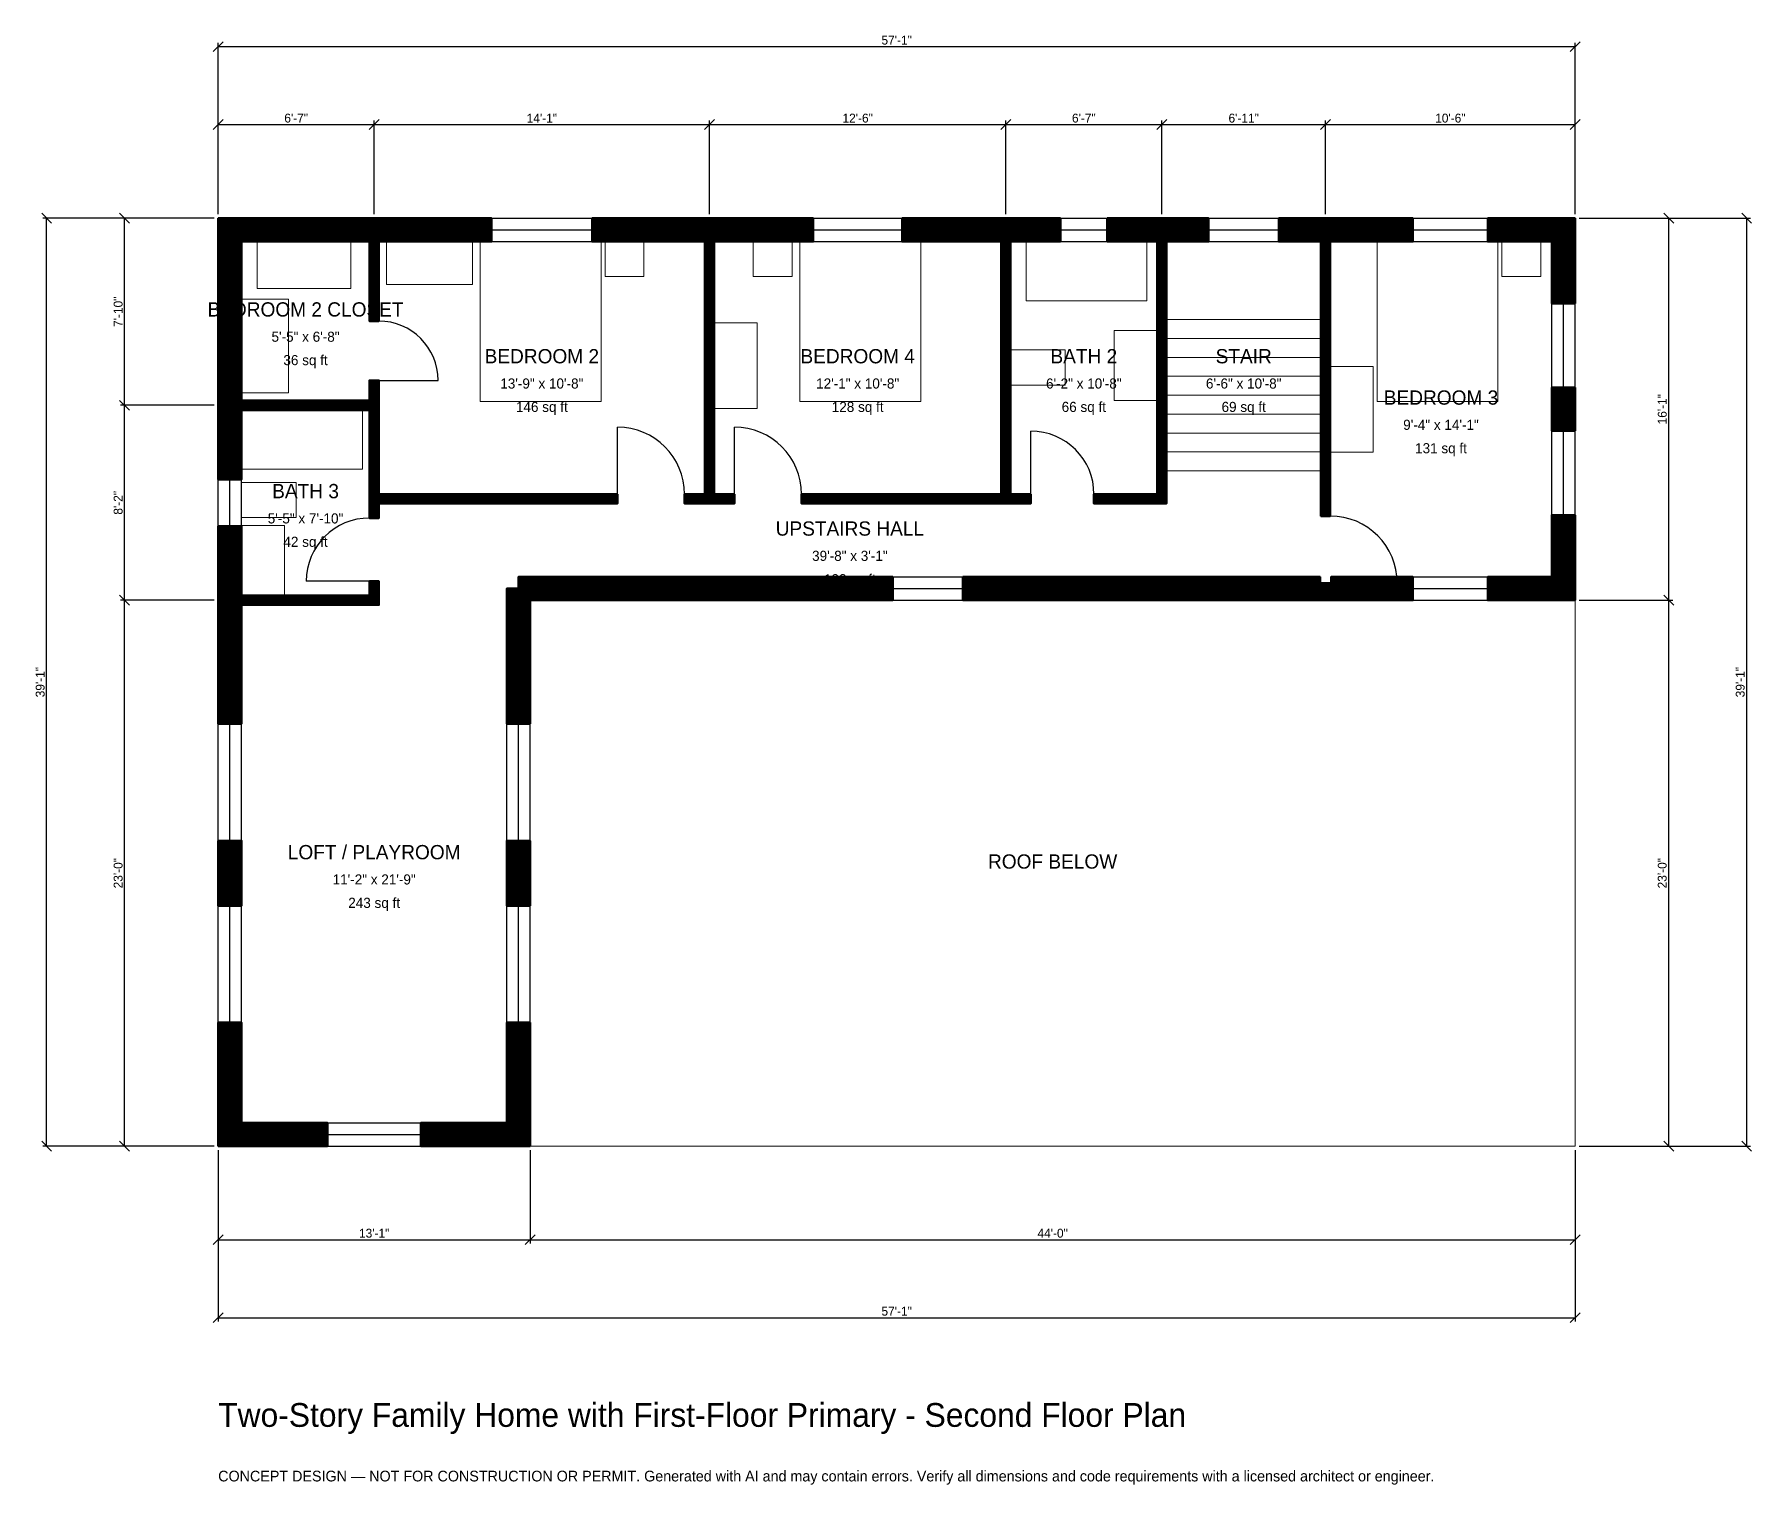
# Model space of a CAD drawing. Header units: inches. Extents: x -93 to 774, y -171 to 561.
import ezdxf
from ezdxf.enums import TextEntityAlignment as Align

# ---------------------------------------------------------------- set-up
doc = ezdxf.new("R2010")
doc.units = ezdxf.units.IN
doc.header["$MEASUREMENT"] = 0
doc.linetypes.add('DASHED', pattern=[0.6, 0.5, -0.1])
for name, color, linetype, lineweight in [('A-ANNO-DIMS', 1, 'Continuous', 13), ('A-ANNO-TEXT', 7, 'Continuous', 18), ('A-AREA-IDEN', 7, 'Continuous', 18), ('A-DOOR', 2, 'Continuous', 25), ('A-FLOR-FIXT', 9, 'Continuous', 13), ('A-FLOR-STRS', 3, 'Continuous', 18), ('A-FURN', 9, 'Continuous', 13), ('A-GLAZ', 4, 'Continuous', 25), ('A-SITE-PAVE', 8, 'Continuous', 13), ('A-WALL', 7, 'Continuous', 50), ('A-WALL-PATT', 8, 'Continuous', 13)]:
    doc.layers.add(name, color=color, linetype=linetype, lineweight=lineweight)
doc.dimstyles.new('PLAN', dxfattribs={"dimtxt": 4.5, "dimasz": 3, "dimexe": 2, "dimexo": 2, "dimgap": 1, "dimtad": 1, "dimdec": 0, "dimlunit": 4, "dimtsz": 2.5, "dimcen": 2.5, "dimclrd": 1, "dimclre": 1, "dimazin": 3, "dimtfac": 1, "dimtmove": 0, "dimatfit": 3})

msp = doc.modelspace()

# ---------------------------------------------------------------- hatches: boundary and pattern name
at = {"layer": 'A-WALL-PATT'}
h = msp.add_hatch(dxfattribs=at)
h.set_pattern_fill('ANSI31', color=8, scale=0.8)
h.paths.add_polyline_path([(102.3622, 0), (102.3622, 11.811), (145.6693, 11.811), (145.6693, 62.336), (157.4803, 62.336), (157.4803, 11.811), (157.4804, 11.811), (157.4804, 0), (157.4803, 0), (157.4803, 0), (157.4803, 0), (145.6693, 0), (145.6693, 0), (102.3622, 0)])
h.paths.add_polyline_path([(11.811, 0), (11.811, 0), (0, 0), (0, 0), (0, 0), (0, 11.811), (0, 11.811), (0, 62.336), (11.811, 62.336), (11.811, 11.811), (55.1181, 11.811), (55.1181, 0), (11.811, 0)])
h.paths.add_polyline_path([(0, 154.1995), (11.811, 154.1995), (11.811, 121.3911), (0, 121.3911), (0, 154.1995)])
h.paths.add_polyline_path([(0, 269.685), (0, 273.2283), (0, 273.2283), (0, 277.9528), (0, 277.9528), (0, 281.4961), (0, 312.9921), (11.811, 312.9921), (11.811, 281.4961), (11.811, 277.9528), (76.378, 277.9528), (76.378, 285.2362), (81.1024, 285.2362), (81.1024, 277.9528), (81.1024, 273.2283), (76.378, 273.2283), (11.811, 273.2283), (11.811, 269.685), (11.811, 213.2546), (0, 213.2546), (0, 269.685)])
h.paths.add_polyline_path([(0, 368.1102), (0, 371.6535), (0, 371.6535), (0, 376.378), (0, 376.378), (0, 379.9213), (0, 456.6929), (0, 456.6929), (0, 468.5039), (0, 468.5039), (0, 468.504), (11.811, 468.504), (11.811, 468.5039), (72.8346, 468.5039), (76.378, 468.5039), (76.378, 468.504), (81.1024, 468.504), (81.1024, 468.5039), (84.6457, 468.5039), (137.9921, 468.5039), (137.9921, 456.6929), (84.6457, 456.6929), (81.1024, 456.6929), (81.1024, 416.5354), (76.378, 416.5354), (76.378, 456.6929), (72.8346, 456.6929), (11.811, 456.6929), (11.811, 379.9213), (11.811, 376.378), (76.378, 376.378), (76.378, 386.6142), (81.1024, 386.6142), (81.1024, 376.378), (81.1024, 371.6535), (81.1024, 329.1339), (201.5748, 329.1339), (201.5748, 324.4094), (81.1024, 324.4094), (81.1024, 317.126), (76.378, 317.126), (76.378, 324.4094), (76.378, 329.1339), (76.378, 371.6535), (11.811, 371.6535), (11.811, 368.1102), (11.811, 336.6142), (0, 336.6142), (0, 368.1102)])
h.paths.add_polyline_path([(242.126, 468.5039), (245.6693, 468.5039), (245.6693, 468.504), (250.3937, 468.504), (250.3937, 468.5039), (253.937, 468.5039), (300.3937, 468.5039), (300.3937, 456.6929), (253.937, 456.6929), (250.3937, 456.6929), (250.3937, 329.1339), (260.6299, 329.1339), (260.6299, 324.4094), (250.3937, 324.4094), (245.6693, 324.4094), (235.4331, 324.4094), (235.4331, 329.1339), (245.6693, 329.1339), (245.6693, 456.6929), (242.126, 456.6929), (188.7795, 456.6929), (188.7795, 468.5039), (242.126, 468.5039)])
h.paths.add_polyline_path([(391.7323, 468.5039), (395.2756, 468.5039), (395.2756, 468.504), (400, 468.504), (400, 468.5039), (403.5433, 468.5039), (425.1968, 468.5039), (425.1968, 456.6929), (403.5433, 456.6929), (400, 456.6929), (400, 329.1339), (410.2362, 329.1339), (410.2362, 324.4094), (400, 324.4094), (395.2756, 324.4094), (294.4882, 324.4094), (294.4882, 329.1339), (395.2756, 329.1339), (395.2756, 456.6929), (391.7323, 456.6929), (345.2756, 456.6929), (345.2756, 468.5039), (391.7323, 468.5039)])
h.paths.add_polyline_path([(470.4724, 468.5039), (474.0157, 468.5039), (474.0157, 468.504), (478.7402, 468.504), (478.7402, 468.5039), (482.2835, 468.5039), (500, 468.5039), (500, 456.6929), (482.2835, 456.6929), (478.7402, 456.6929), (478.7402, 329.1339), (478.7402, 324.4094), (474.0157, 324.4094), (442.126, 324.4094), (442.126, 329.1339), (474.0157, 329.1339), (474.0157, 456.6929), (470.4724, 456.6929), (448.8189, 456.6929), (448.8189, 468.5039), (470.4724, 468.5039)])
h.paths.add_polyline_path([(553.1496, 468.5039), (556.6929, 468.5039), (556.6929, 468.504), (561.4173, 468.504), (561.4173, 468.5039), (564.9606, 468.5039), (603.1496, 468.5039), (603.1496, 456.6929), (564.9606, 456.6929), (561.4173, 456.6929), (561.4173, 329.1339), (561.4173, 324.4094), (561.4173, 318.1102), (556.6929, 318.1102), (556.6929, 324.4094), (556.6929, 329.1339), (556.6929, 456.6929), (553.1496, 456.6929), (535.4331, 456.6929), (535.4331, 468.5039), (553.1496, 468.5039)])
h.paths.add_polyline_path([(673.2283, 468.5039), (673.2283, 468.504), (685.0394, 468.504), (685.0394, 468.5039), (685.0394, 468.5039), (685.0394, 456.6929), (685.0394, 456.6929), (685.0394, 425.4593), (673.2283, 425.4593), (673.2283, 456.6929), (640.9449, 456.6929), (640.9449, 468.5039), (673.2283, 468.5039)])
h.paths.add_polyline_path([(685.0394, 361.1549), (673.2283, 361.1549), (673.2283, 382.9396), (685.0394, 382.9396), (685.0394, 361.1549)])
h.paths.add_polyline_path([(685.0394, 287.4016), (685.0394, 287.4016), (685.0394, 275.5906), (685.0394, 275.5906), (685.0394, 275.5905), (673.2283, 275.5905), (673.2283, 275.5906), (640.9449, 275.5906), (640.9449, 287.4016), (673.2283, 287.4016), (673.2283, 318.6352), (685.0394, 318.6352), (685.0394, 287.4016)])
h.paths.add_polyline_path([(564.9606, 275.5906), (561.4173, 275.5906), (561.4173, 275.5905), (556.6929, 275.5905), (556.6929, 275.5906), (553.1496, 275.5906), (375.9843, 275.5906), (375.9843, 287.4016), (553.1496, 287.4016), (556.2992, 287.4016), (556.2992, 284.252), (561.811, 284.252), (561.811, 287.4016), (564.9606, 287.4016), (603.1496, 287.4016), (603.1496, 275.5906), (564.9606, 275.5906)])
h.paths.add_polyline_path([(157.4803, 275.5906), (157.4803, 213.2546), (145.6693, 213.2546), (145.6693, 281.4961), (151.5748, 281.4961), (151.5748, 287.4016), (340.5512, 287.4016), (340.5512, 275.5906), (157.4803, 275.5906)])
h.paths.add_polyline_path([(157.4803, 121.3911), (145.6693, 121.3911), (145.6693, 154.1995), (157.4803, 154.1995), (157.4803, 121.3911)])

# ---------------------------------------------------------------- linework, layer by layer
at = {"layer": 'A-DOOR'}
for p, q in [((81.1024, 386.6142), (111.0236, 386.6142)), ((201.5748, 329.1339), (201.5748, 362.9921)), ((260.6299, 329.1339), (260.6299, 362.9921)), ((410.2362, 329.1339), (410.2362, 361.0236)), ((76.378, 285.2362), (44.4882, 285.2362)), ((561.4173, 284.252), (595.2756, 284.252))]:
    msp.add_line(p, q, dxfattribs=at)
for centre, radius, start, end in [((81.1024, 386.6142), 29.9213, 0, 90), ((201.5748, 329.1339), 33.8583, 0, 90), ((260.6299, 329.1339), 33.8583, 0, 90), ((410.2362, 329.1339), 31.8898, 0, 90), ((76.378, 285.2362), 31.8898, 90, 180), ((561.4173, 284.252), 33.8583, 0, 90)]:
    msp.add_arc(centre, radius, start, end, dxfattribs=at)
at = {"layer": 'A-FLOR-FIXT'}
for points in [[(407.874, 426.7717), (468.8976, 426.7717), (468.8976, 456.6929), (407.874, 456.6929)], [(452.3622, 376.378), (474.0157, 376.378), (474.0157, 411.811), (452.3622, 411.811)], [(400, 384.252), (427.5591, 384.252), (427.5591, 401.9685), (400, 401.9685)], [(11.811, 341.7323), (72.8346, 341.7323), (72.8346, 371.6535), (11.811, 371.6535)], [(11.811, 317.3228), (39.3701, 317.3228), (39.3701, 335.0394), (11.811, 335.0394)], [(11.811, 277.9528), (33.4646, 277.9528), (33.4646, 313.3858), (11.811, 313.3858)]]:
    msp.add_lwpolyline(points, close=True, dxfattribs=at)
at = {"layer": 'A-FLOR-STRS'}
for p, q in [((478.7402, 417.3228), (556.6929, 417.3228)), ((478.7402, 407.7756), (556.6929, 407.7756)), ((478.7402, 398.2283), (556.6929, 398.2283)), ((478.7402, 388.6811), (556.6929, 388.6811)), ((478.7402, 379.1339), (556.6929, 379.1339)), ((478.7402, 369.5866), (556.6929, 369.5866)), ((478.7402, 360.0394), (556.6929, 360.0394)), ((478.7402, 350.4921), (556.6929, 350.4921)), ((478.7402, 340.9449), (556.6929, 340.9449))]:
    msp.add_line(p, q, dxfattribs=at)
at = {"layer": 'A-FURN'}
for points in [[(19.685, 433.0709), (66.9291, 433.0709), (66.9291, 456.6929), (19.685, 456.6929)], [(85.0394, 435.0394), (128.3465, 435.0394), (128.3465, 456.6929), (85.0394, 456.6929)], [(132.2835, 375.9843), (193.3071, 375.9843), (193.3071, 456.6929), (132.2835, 456.6929)], [(195.2756, 438.9764), (214.9606, 438.9764), (214.9606, 456.6929), (195.2756, 456.6929)], [(270.0787, 438.9764), (289.7638, 438.9764), (289.7638, 456.6929), (270.0787, 456.6929)], [(293.7008, 375.9843), (354.7244, 375.9843), (354.7244, 456.6929), (293.7008, 456.6929)], [(585.0394, 375.9843), (646.063, 375.9843), (646.063, 456.6929), (585.0394, 456.6929)], [(648.0315, 438.9764), (667.7165, 438.9764), (667.7165, 456.6929), (648.0315, 456.6929)], [(11.811, 380.315), (35.4331, 380.315), (35.4331, 427.5591), (11.811, 427.5591)], [(250.3937, 372.4409), (272.0472, 372.4409), (272.0472, 415.748), (250.3937, 415.748)], [(561.4173, 350.3937), (583.0709, 350.3937), (583.0709, 393.7008), (561.4173, 393.7008)]]:
    msp.add_lwpolyline(points, close=True, dxfattribs=at)
at = {"layer": 'A-GLAZ'}
for p, q in [((137.9921, 468.5039), (188.7795, 468.5039)), ((300.3937, 468.5039), (345.2756, 468.5039)), ((425.1968, 468.5039), (448.8189, 468.5039)), ((500, 468.5039), (535.4331, 468.5039)), ((603.1496, 468.5039), (640.9449, 468.5039)), ((137.9921, 462.5984), (188.7795, 462.5984)), ((300.3937, 462.5984), (345.2756, 462.5984)), ((425.1968, 462.5984), (448.8189, 462.5984)), ((500, 462.5984), (535.4331, 462.5984)), ((603.1496, 462.5984), (640.9449, 462.5984)), ((137.9921, 456.6929), (188.7795, 456.6929)), ((300.3937, 456.6929), (345.2756, 456.6929)), ((425.1968, 456.6929), (448.8189, 456.6929)), ((500, 456.6929), (535.4331, 456.6929)), ((603.1496, 456.6929), (640.9449, 456.6929)), ((673.2283, 382.9396), (673.2283, 425.4593)), ((679.1339, 382.9396), (679.1339, 425.4593)), ((685.0394, 382.9396), (685.0394, 425.4593)), ((673.2283, 318.6352), (673.2283, 361.1549)), ((679.1339, 318.6352), (679.1339, 361.1549)), ((685.0394, 318.6352), (685.0394, 361.1549)), ((0, 312.9921), (0, 336.6142)), ((5.9055, 312.9921), (5.9055, 336.6142)), ((11.811, 312.9921), (11.811, 336.6142)), ((340.5512, 287.4016), (375.9843, 287.4016)), ((603.1496, 287.4016), (640.9449, 287.4016)), ((340.5512, 281.4961), (375.9843, 281.4961)), ((603.1496, 281.4961), (640.9449, 281.4961)), ((340.5512, 275.5906), (375.9843, 275.5906)), ((603.1496, 275.5906), (640.9449, 275.5906)), ((0, 154.1995), (0, 213.2546)), ((5.9055, 154.1995), (5.9055, 213.2546)), ((11.811, 154.1995), (11.811, 213.2546)), ((145.6693, 154.1995), (145.6693, 213.2546)), ((151.5748, 154.1995), (151.5748, 213.2546)), ((157.4803, 154.1995), (157.4803, 213.2546)), ((0, 62.336), (0, 121.3911)), ((5.9055, 62.336), (5.9055, 121.3911)), ((11.811, 62.336), (11.811, 121.3911)), ((145.6693, 62.336), (145.6693, 121.3911)), ((151.5748, 62.336), (151.5748, 121.3911)), ((157.4803, 62.336), (157.4803, 121.3911)), ((55.1181, 11.811), (102.3622, 11.811)), ((55.1181, 5.9055), (102.3622, 5.9055)), ((55.1181, 0), (102.3622, 0))]:
    msp.add_line(p, q, dxfattribs=at)
at = {"layer": 'A-SITE-PAVE', "linetype": 'DASHED'}
msp.add_lwpolyline([(157.4803, 0), (685.0394, 0), (685.0394, 275.5906), (157.4803, 275.5906)], close=True, dxfattribs=at)
at = {"layer": 'A-WALL'}
for points in [[(0, 368.1102), (0, 371.6535), (0, 371.6535), (0, 376.378), (0, 376.378), (0, 379.9213), (0, 456.6929), (0, 456.6929), (0, 468.5039), (0, 468.5039), (0, 468.504), (11.811, 468.504), (11.811, 468.5039), (72.8346, 468.5039), (76.378, 468.5039), (76.378, 468.504), (81.1024, 468.504), (81.1024, 468.5039), (84.6457, 468.5039), (137.9921, 468.5039), (137.9921, 456.6929), (84.6457, 456.6929), (81.1024, 456.6929), (81.1024, 416.5354), (76.378, 416.5354), (76.378, 456.6929), (72.8346, 456.6929), (11.811, 456.6929), (11.811, 379.9213), (11.811, 376.378), (76.378, 376.378), (76.378, 386.6142), (81.1024, 386.6142), (81.1024, 376.378), (81.1024, 371.6535), (81.1024, 329.1339), (201.5748, 329.1339), (201.5748, 324.4094), (81.1024, 324.4094), (81.1024, 317.126), (76.378, 317.126), (76.378, 324.4094), (76.378, 329.1339), (76.378, 371.6535), (11.811, 371.6535), (11.811, 368.1102), (11.811, 336.6142), (0, 336.6142), (0, 368.1102)], [(242.126, 468.5039), (245.6693, 468.5039), (245.6693, 468.504), (250.3937, 468.504), (250.3937, 468.5039), (253.937, 468.5039), (300.3937, 468.5039), (300.3937, 456.6929), (253.937, 456.6929), (250.3937, 456.6929), (250.3937, 329.1339), (260.6299, 329.1339), (260.6299, 324.4094), (250.3937, 324.4094), (245.6693, 324.4094), (235.4331, 324.4094), (235.4331, 329.1339), (245.6693, 329.1339), (245.6693, 456.6929), (242.126, 456.6929), (188.7795, 456.6929), (188.7795, 468.5039), (242.126, 468.5039)], [(391.7323, 468.5039), (395.2756, 468.5039), (395.2756, 468.504), (400, 468.504), (400, 468.5039), (403.5433, 468.5039), (425.1968, 468.5039), (425.1968, 456.6929), (403.5433, 456.6929), (400, 456.6929), (400, 329.1339), (410.2362, 329.1339), (410.2362, 324.4094), (400, 324.4094), (395.2756, 324.4094), (294.4882, 324.4094), (294.4882, 329.1339), (395.2756, 329.1339), (395.2756, 456.6929), (391.7323, 456.6929), (345.2756, 456.6929), (345.2756, 468.5039), (391.7323, 468.5039)], [(470.4724, 468.5039), (474.0157, 468.5039), (474.0157, 468.504), (478.7402, 468.504), (478.7402, 468.5039), (482.2835, 468.5039), (500, 468.5039), (500, 456.6929), (482.2835, 456.6929), (478.7402, 456.6929), (478.7402, 329.1339), (478.7402, 324.4094), (474.0157, 324.4094), (442.126, 324.4094), (442.126, 329.1339), (474.0157, 329.1339), (474.0157, 456.6929), (470.4724, 456.6929), (448.8189, 456.6929), (448.8189, 468.5039), (470.4724, 468.5039)], [(553.1496, 468.5039), (556.6929, 468.5039), (556.6929, 468.504), (561.4173, 468.504), (561.4173, 468.5039), (564.9606, 468.5039), (603.1496, 468.5039), (603.1496, 456.6929), (564.9606, 456.6929), (561.4173, 456.6929), (561.4173, 329.1339), (561.4173, 324.4094), (561.4173, 318.1102), (556.6929, 318.1102), (556.6929, 324.4094), (556.6929, 329.1339), (556.6929, 456.6929), (553.1496, 456.6929), (535.4331, 456.6929), (535.4331, 468.5039), (553.1496, 468.5039)], [(673.2283, 468.5039), (673.2283, 468.504), (685.0394, 468.504), (685.0394, 468.5039), (685.0394, 468.5039), (685.0394, 456.6929), (685.0394, 456.6929), (685.0394, 425.4593), (673.2283, 425.4593), (673.2283, 456.6929), (640.9449, 456.6929), (640.9449, 468.5039), (673.2283, 468.5039)], [(685.0394, 361.1549), (673.2283, 361.1549), (673.2283, 382.9396), (685.0394, 382.9396), (685.0394, 361.1549)], [(0, 269.685), (0, 273.2283), (0, 273.2283), (0, 277.9528), (0, 277.9528), (0, 281.4961), (0, 312.9921), (11.811, 312.9921), (11.811, 281.4961), (11.811, 277.9528), (76.378, 277.9528), (76.378, 285.2362), (81.1024, 285.2362), (81.1024, 277.9528), (81.1024, 273.2283), (76.378, 273.2283), (11.811, 273.2283), (11.811, 269.685), (11.811, 213.2546), (0, 213.2546), (0, 269.685)], [(685.0394, 287.4016), (685.0394, 287.4016), (685.0394, 275.5906), (685.0394, 275.5906), (685.0394, 275.5905), (673.2283, 275.5905), (673.2283, 275.5906), (640.9449, 275.5906), (640.9449, 287.4016), (673.2283, 287.4016), (673.2283, 318.6352), (685.0394, 318.6352), (685.0394, 287.4016)], [(157.4803, 275.5906), (157.4803, 213.2546), (145.6693, 213.2546), (145.6693, 281.4961), (151.5748, 281.4961), (151.5748, 287.4016), (340.5512, 287.4016), (340.5512, 275.5906), (157.4803, 275.5906)], [(564.9606, 275.5906), (561.4173, 275.5906), (561.4173, 275.5905), (556.6929, 275.5905), (556.6929, 275.5906), (553.1496, 275.5906), (375.9843, 275.5906), (375.9843, 287.4016), (553.1496, 287.4016), (556.2992, 287.4016), (556.2992, 284.252), (561.811, 284.252), (561.811, 287.4016), (564.9606, 287.4016), (603.1496, 287.4016), (603.1496, 275.5906), (564.9606, 275.5906)], [(0, 154.1995), (11.811, 154.1995), (11.811, 121.3911), (0, 121.3911), (0, 154.1995)], [(157.4803, 121.3911), (145.6693, 121.3911), (145.6693, 154.1995), (157.4803, 154.1995), (157.4803, 121.3911)], [(11.811, 0), (11.811, 0), (0, 0), (0, 0), (0, 0), (0, 11.811), (0, 11.811), (0, 62.336), (11.811, 62.336), (11.811, 11.811), (55.1181, 11.811), (55.1181, 0), (11.811, 0)], [(102.3622, 0), (102.3622, 11.811), (145.6693, 11.811), (145.6693, 62.336), (157.4803, 62.336), (157.4803, 11.811), (157.4804, 11.811), (157.4804, 0), (157.4803, 0), (157.4803, 0), (157.4803, 0), (145.6693, 0), (145.6693, 0), (102.3622, 0)]]:
    msp.add_lwpolyline(points, close=True, dxfattribs=at)

# ---------------------------------------------------------------- texts
at = {"layer": 'A-ANNO-TEXT'}
for s, height, p in [('Two-Story Family Home with First-Floor Primary - Second Floor Plan', 12, (0, -141.7323)), ('CONCEPT DESIGN — NOT FOR CONSTRUCTION OR PERMIT. Generated with AI and may contain errors. Verify all dimensions and code requirements with a licensed architect or engineer.', 5.4, (0, -169.2913))]:
    msp.add_text(s, height=height, dxfattribs=at).set_placement(p)
at = {"layer": 'A-AREA-IDEN'}
for s, height, p in [('BEDROOM 2 CLOSET', 7.2, (44.0945, 422.4409)), ('5\'-5" x 6\'-8"', 5.1, (44.0945, 408.6614)), ('36 sq ft', 5.1, (44.0945, 396.8504)), ('BEDROOM 2', 7.2, (163.3858, 398.8189)), ('BEDROOM 4', 7.2, (322.8346, 398.8189)), ('BATH 2', 7.2, (437.0079, 398.8189)), ('STAIR', 7.2, (517.7165, 398.8189)), ('13\'-9" x 10\'-8"', 5.1, (163.3858, 385.0394)), ('12\'-1" x 10\'-8"', 5.1, (322.8346, 385.0394)), ('6\'-2" x 10\'-8"', 5.1, (437.0079, 385.0394)), ('6\'-6" x 10\'-8"', 5.1, (517.7165, 385.0394)), ('BEDROOM 3', 7.2, (617.3228, 377.9528)), ('146 sq ft', 5.1, (163.3858, 373.2283)), ('128 sq ft', 5.1, (322.8346, 373.2283)), ('66 sq ft', 5.1, (437.0079, 373.2283)), ('69 sq ft', 5.1, (517.7165, 373.2283)), ('9\'-4" x 14\'-1"', 5.1, (617.3228, 364.1732)), ('131 sq ft', 5.1, (617.3228, 352.3622)), ('BATH 3', 7.2, (44.0945, 330.7087)), ('5\'-5" x 7\'-10"', 5.1, (44.0945, 316.9291)), ('UPSTAIRS HALL', 7.2, (318.8976, 311.811)), ('42 sq ft', 5.1, (44.0945, 305.1181)), ('39\'-8" x 3\'-1"', 5.1, (318.8976, 298.0315)), ('122 sq ft', 5.1, (318.8976, 286.2205)), ('LOFT / PLAYROOM', 7.2, (78.7402, 148.4252)), ('ROOF BELOW', 7.2, (421.2598, 143.7008)), ('11\'-2" x 21\'-9"', 5.1, (78.7402, 134.6457)), ('243 sq ft', 5.1, (78.7402, 122.8346))]:
    msp.add_text(s, height=height, dxfattribs=at).set_placement(p, align=Align.MIDDLE_CENTER)

# ---------------------------------------------------------------- dimensions: what is measured, and where the dimension line sits
at = {"layer": 'A-ANNO-DIMS'}
for base, p1, p2, text in [((0, 555.1181), (0, 468.5039), (685.0394, 468.5039), '57\'-1"'), ((0, 515.748), (0, 468.5039), (78.7402, 468.5039), '6\'-7"'), ((78.7402, 515.748), (78.7402, 468.5039), (248.0315, 468.5039), '14\'-1"'), ((248.0315, 515.748), (248.0315, 468.5039), (397.6378, 468.5039), '12\'-6"'), ((397.6378, 515.748), (397.6378, 468.5039), (476.378, 468.5039), '6\'-7"'), ((476.378, 515.748), (476.378, 468.5039), (559.0551, 468.5039), '6\'-11"'), ((559.0551, 515.748), (559.0551, 468.5039), (685.0394, 468.5039), '10\'-6"'), ((0, -47.2441), (0, 0), (157.4803, 0), '13\'-1"'), ((0, -86.6142), (0, 0), (685.0394, 0), '57\'-1"'), ((157.4803, -47.2441), (157.4803, 0), (685.0394, 0), '44\'-0"')]:
    msp.add_linear_dim(base=base, p1=p1, p2=p2, text=text, dimstyle='PLAN', dxfattribs=at).render()
for base, p1, p2, text in [((-86.6142, 0), (0, 0), (0, 468.5039), '39\'-1"'), ((-47.2441, 374.0157), (0, 374.0157), (0, 468.5039), '7\'-10"'), ((732.2835, 275.5906), (685.0394, 275.5906), (685.0394, 468.5039), '16\'-1"'), ((771.6535, 0), (685.0394, 0), (685.0394, 468.5039), '39\'-1"'), ((-47.2441, 275.5906), (0, 275.5906), (0, 374.0157), '8\'-2"'), ((-47.2441, 0), (0, 0), (0, 275.5906), '23\'-0"'), ((732.2835, 0), (685.0394, 0), (685.0394, 275.5906), '23\'-0"')]:
    msp.add_linear_dim(base=base, p1=p1, p2=p2, angle=90, text=text, dimstyle='PLAN', dxfattribs=at).render()

doc.saveas('drawing.dxf')
